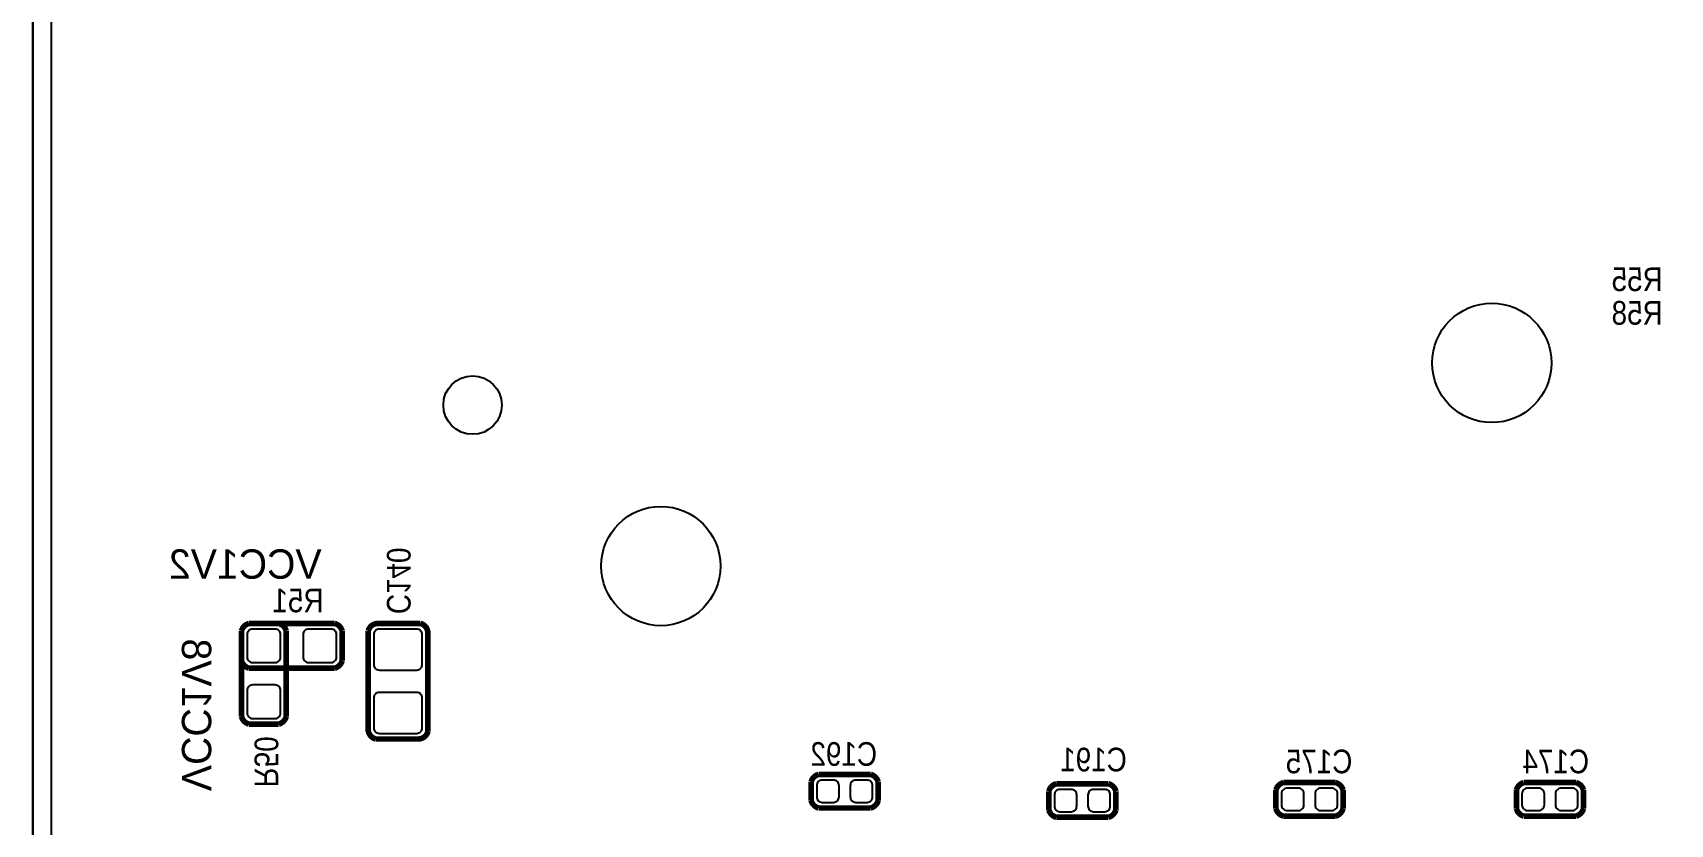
# Model space of a CAD drawing. Extents: x 35 to 230, y 10 to 165.
# Drawn here: x 35 to 78.93, y 49.26 to 70.5 of the extents above; entities that cross this region are included whole.
import ezdxf

# ---------------------------------------------------------------- set-up
doc = ezdxf.new("R2010")
doc.units = 0
for name, color, linetype in [('BG_OUTLINE', 254, 'CONTINUOUS'), ('BG_SILKSCREEN_BOTTOM', 5, 'CONTINUOUS'), ('PG_SILKSCREEN_BOTTOM', 254, 'CONTINUOUS'), ('PIN_SOLDERMASK_BOTTOM', 85, 'CONTINUOUS'), ('RD_SILKSCREEN_BOTTOM', 142, 'CONTINUOUS'), ('RKI_ALL', 43, 'CONTINUOUS')]:
    doc.layers.add(name, color=color, linetype=linetype)

msp = doc.modelspace()

# ---------------------------------------------------------------- linework, layer by layer
at = {"layer": 'BG_OUTLINE'}
msp.add_lwpolyline([(37, 165, 0.414214), (35, 163), (35, 159.7878, 0.414214), (37.286, 157.5018), (41.2, 157.5018), (41.2, 123.9218), (37.286, 123.9218, 0.414214), (35, 121.6358), (35, 12, 0.414214), (37, 10)], format="xyb", dxfattribs=at)
msp.add_lwpolyline([(35, 12), (35, 121.6358, -0.414214), (37.286, 123.9218), (41.2, 123.9218), (41.2, 157.5018), (37.286, 157.5018, -0.414214), (35, 159.7878), (35, 163, -0.414214), (37, 165), (228, 165, -0.414214), (230, 163), (230, 12, -0.414214), (228, 10), (37, 10, -0.414214)], format="xyb", close=True, dxfattribs=at)
at = {"layer": 'PG_SILKSCREEN_BOTTOM', "const_width": 0.15}
for points in [[(40.8, 54.65, 0.265564), (40.6, 54.45), (40.6, 52.15, 0.265564), (40.8, 51.95), (41.6, 51.95, 0.265564), (41.8, 52.15), (41.8, 54.45, 0.265564), (41.6, 54.65), (40.8, 54.65)], [(40.6, 53.65, 0.265564), (40.8, 53.45), (43.1, 53.45, 0.265564), (43.3, 53.65), (43.3, 54.45, 0.265564), (43.1, 54.65), (40.8, 54.65, 0.265564), (40.6, 54.45), (40.6, 53.65)], [(45.6, 54.4, 0.333333), (45.4, 54.65), (44.25, 54.65, 0.333333), (44, 54.45), (44, 51.75)], [(44, 51.8, 0.333333), (44.2, 51.55)], [(45.35, 51.55, 0.333333), (45.6, 51.75)], [(57.68, 49.8987, -0.265564), (57.48, 49.6987), (56.08, 49.6987, -0.265564), (55.88, 49.8987), (55.88, 50.3987, -0.265564), (56.08, 50.5987), (57.48, 50.5987, -0.265564), (57.68, 50.3987)], [(62.257, 50.1487, -0.265564), (62.457, 50.3487), (63.857, 50.3487, -0.265564), (64.057, 50.1487), (64.057, 49.6487, -0.265564), (63.857, 49.4487), (62.457, 49.4487, -0.265564), (62.257, 49.6487)], [(70.15, 49.68, -0.265564), (69.95, 49.48), (68.55, 49.48, -0.265564), (68.35, 49.68), (68.35, 50.18, -0.265564), (68.55, 50.38), (69.95, 50.38, -0.265564), (70.15, 50.18)], [(74.8, 50.18, -0.265564), (75, 50.38), (76.4, 50.38, -0.265564), (76.6, 50.18), (76.6, 49.68, -0.265564), (76.4, 49.48), (75, 49.48, -0.265564), (74.8, 49.68)]]:
    msp.add_lwpolyline(points, format="xyb", dxfattribs=at)
for points in [[(45.6, 51.75), (45.6, 54.4)], [(44.2, 51.55), (45.35, 51.55)], [(57.68, 50.3987), (57.68, 49.8987)], [(62.257, 49.6487), (62.257, 50.1487)], [(70.15, 50.18), (70.15, 49.68)], [(74.8, 49.68), (74.8, 50.18)]]:
    msp.add_lwpolyline(points, dxfattribs=at)
at = {"layer": 'PIN_SOLDERMASK_BOTTOM'}
for points in [[(41.5, 53.6, 0.414214), (41.65, 53.75), (41.65, 54.35, 0.414214), (41.5, 54.5), (40.9, 54.5, 0.414214), (40.75, 54.35), (40.75, 53.75, 0.414214), (40.9, 53.6)], [(41.65, 54.35, 0.414214), (41.5, 54.5), (40.9, 54.5, 0.414214), (40.75, 54.35), (40.75, 53.75, 0.414214), (40.9, 53.6), (41.5, 53.6, 0.414214), (41.65, 53.75)], [(43.15, 54.35, 0.414214), (43, 54.5), (42.4, 54.5, 0.414214), (42.25, 54.35), (42.25, 53.75, 0.414214), (42.4, 53.6), (43, 53.6, 0.414214), (43.15, 53.75)], [(44.3, 54.5, 0.414214), (44.15, 54.35), (44.15, 53.55, 0.414214), (44.3, 53.4), (45.3, 53.4, 0.414214), (45.45, 53.55), (45.45, 54.35, 0.414214), (45.3, 54.5)], [(41.5, 52.1, 0.414214), (41.65, 52.25), (41.65, 52.85, 0.414214), (41.5, 53), (40.9, 53, 0.414214), (40.75, 52.85), (40.75, 52.25, 0.414214), (40.9, 52.1)], [(44.3, 52.8, 0.414214), (44.15, 52.65), (44.15, 51.85, 0.414214), (44.3, 51.7), (45.3, 51.7, 0.414214), (45.45, 51.85), (45.45, 52.65, 0.414214), (45.3, 52.8)], [(56.48, 50.4487), (56.18, 50.4487, 0.414214), (56.03, 50.2987), (56.03, 49.9987, 0.414214), (56.18, 49.8487), (56.48, 49.8487, 0.414214), (56.63, 49.9987), (56.63, 50.2987, 0.414214)], [(57.38, 50.4487), (57.08, 50.4487, 0.414214), (56.93, 50.2987), (56.93, 49.9987, 0.414214), (57.08, 49.8487), (57.38, 49.8487, 0.414214), (57.53, 49.9987), (57.53, 50.2987, 0.414214)], [(62.557, 49.5987), (62.857, 49.5987, 0.414214), (63.007, 49.7487), (63.007, 50.0487, 0.414214), (62.857, 50.1987), (62.557, 50.1987, 0.414214), (62.407, 50.0487), (62.407, 49.7487, 0.414214)], [(63.457, 49.5987), (63.757, 49.5987, 0.414214), (63.907, 49.7487), (63.907, 50.0487, 0.414214), (63.757, 50.1987), (63.457, 50.1987, 0.414214), (63.307, 50.0487), (63.307, 49.7487, 0.414214)], [(68.95, 50.23), (68.65, 50.23, 0.414214), (68.5, 50.08), (68.5, 49.78, 0.414214), (68.65, 49.63), (68.95, 49.63, 0.414214), (69.1, 49.78), (69.1, 50.08, 0.414214)], [(69.85, 50.23), (69.55, 50.23, 0.414214), (69.4, 50.08), (69.4, 49.78, 0.414214), (69.55, 49.63), (69.85, 49.63, 0.414214), (70, 49.78), (70, 50.08, 0.414214)], [(75.1, 49.63), (75.4, 49.63, 0.414214), (75.55, 49.78), (75.55, 50.08, 0.414214), (75.4, 50.23), (75.1, 50.23, 0.414214), (74.95, 50.08), (74.95, 49.78, 0.414214)], [(76, 49.63), (76.3, 49.63, 0.414214), (76.45, 49.78), (76.45, 50.08, 0.414214), (76.3, 50.23), (76, 50.23, 0.414214), (75.85, 50.08), (75.85, 49.78, 0.414214)]]:
    msp.add_lwpolyline(points, format="xyb", close=True, dxfattribs=at)
for centre, radius in [((74.1403, 61.6403), 1.6), ((46.8, 60.5101), 0.785), ((51.85, 56.19), 1.59995)]:
    msp.add_circle(centre, radius, dxfattribs=at)
at = {"layer": 'RKI_ALL'}
msp.add_lwpolyline([(35.5, 121.6358, -0.414214), (37.286, 123.4218), (41.7, 123.4218), (41.7, 158.0018), (37.286, 158.0018, -0.414214), (35.5, 159.7878), (35.5, 163, -0.414214), (37, 164.5), (228, 164.5, -0.414214), (229.5, 163), (229.5, 12, -0.414214), (228, 10.5), (37, 10.5, -0.414214), (35.5, 12)], format="xyb", close=True, dxfattribs=at)

# ---------------------------------------------------------------- texts
at = {"layer": 'BG_SILKSCREEN_BOTTOM', "text_generation_flag": 2}
msp.add_text('VCC1V2', height=0.7874, dxfattribs=at).set_placement((42.75, 55.85))
msp.add_text('VCC1V8', height=0.7874, rotation=270, dxfattribs=at).set_placement((39, 50.15))
at = {"layer": 'RD_SILKSCREEN_BOTTOM', "text_generation_flag": 2, "width": 0.88}
for s, p in [('R55', (78.725, 63.5667)), ('R58', (78.725, 62.6667)), ('R51', (42.8, 54.95)), ('C192', (57.65, 50.83)), ('C191', (64.35, 50.68)), ('C175', (70.4, 50.63)), ('C174', (76.75, 50.63))]:
    msp.add_text(s, height=0.635, dxfattribs=at).set_placement(p)
for s, p in [('C140', (44.5, 54.9)), ('R50', (40.95, 50.25))]:
    msp.add_text(s, height=0.635, rotation=270, dxfattribs=at).set_placement(p)

doc.saveas('drawing.dxf')
